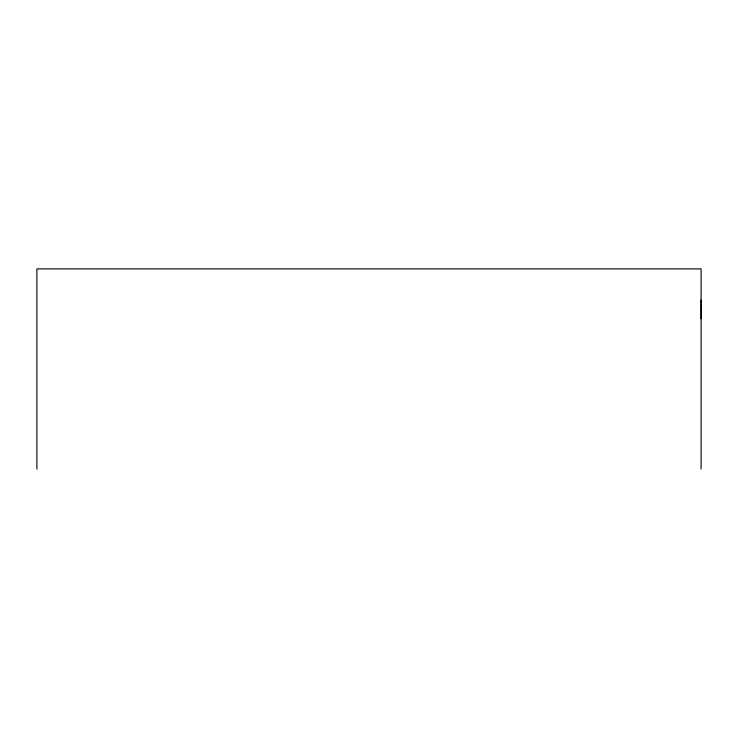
<?xml version="1.0" encoding="UTF-8"?>
<svg xmlns="http://www.w3.org/2000/svg" width="738" height="738" viewBox="0 0 738 738"><rect width="100%" height="100%" fill="white"/><g stroke="black" fill="none" stroke-linecap="round" stroke-linejoin="round"><path stroke-width="1.11" d="M701.1 318.696L701.1 300.098M701.1 469.11L701.1 268.89L36.9 268.89L36.9 469.11"/></g></svg>
